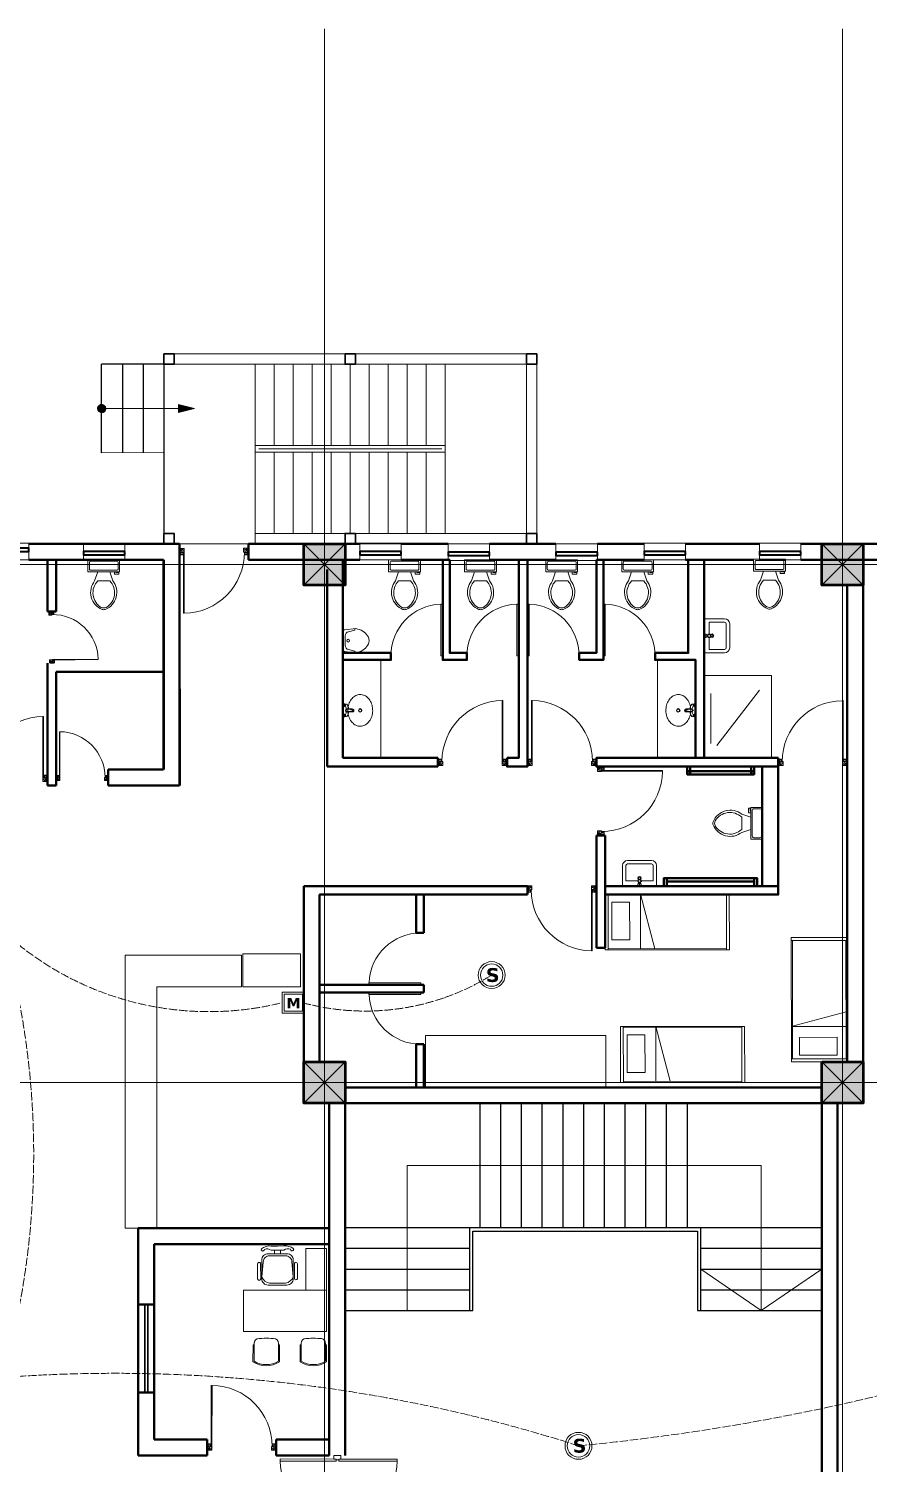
# Model space of a CAD drawing. Header units: millimetres. Extents: x 2402294 to 3337895, y 3394997 to 3969149.
# Drawn here: x 2574388 to 2586544, y 3595688 to 3616459 of the extents above; entities that cross this region are included whole.
import ezdxf

# ---------------------------------------------------------------- set-up
doc = ezdxf.new("R2010")
doc.units = ezdxf.units.MM
doc.header["$MEASUREMENT"] = 0
for name, pattern in [('ACAD_ISO04W100', [30, 24, -3, 0, -3]), ('CENTER', [2, 1.25, -0.25, 0.25, -0.25]), ('DASHED', [0.75, 0.5, -0.25])]:
    doc.linetypes.add(name, pattern=pattern)
for name, color, linetype, lineweight in [('0newfurnture', 30, 'Continuous', 15), ('centreline', 52, 'CENTER', 5), ('Column-0.5', 14, 'Continuous', 50), ('Detector Detector Conduit', 6, 'ACAD_ISO04W100', 13), ('Dimension- 0.15', 114, 'Continuous', 15), ('Dimension-137.5', 86, 'Continuous', 13), ('door', 41, 'Continuous', 5), ('Door Opening-0.09', 253, 'Continuous', 9), ('Frame-0.3', 24, 'Continuous', 30), ('furniture', 34, 'Continuous', 15), ('Furniture Hospital-0.09', 44, 'Continuous', 9), ('Hatch', 9, 'Continuous', 9), ('hidden lines', 205, 'DASHED', 5), ('Manual Call Point', 240, 'CENTER', 30), ('Metal  workt-0.2', 13, 'Continuous', 20), ('Sill Level', 140, 'Continuous', 20), ('Smoke Detector', 220, 'Continuous', 20), ('stairs', 6, 'Continuous', 25), ('WALL 0.2', 7, 'Continuous', 20), ('wall 0.4', 7, 'Continuous', 40), ('Wall-0.5', 7, 'Continuous', 50), ('WINDOW', 152, 'Continuous', 30), ('Windows Plan', 152, 'Continuous', 35)]:
    doc.layers.add(name, color=color, linetype=linetype, lineweight=lineweight)
doc.layers.add('CCTV conduit wire', color=1, linetype='CENTER')
doc.styles.add('5P2', font='verdana.ttf', dxfattribs={"height": 500})

# ---------------------------------------------------------------- blocks, each defined once
blk = doc.blocks.new('2ft column')
at = {"layer": 'Hatch', "ltscale": 5}
h = blk.add_hatch(color=256, dxfattribs=at)
h.dxf.hatch_style = 1
h.paths.add_polyline_path([(2207385, 4176559), (2207985, 4176559), (2207985, 4175959), (2207385, 4175959)])
at = {"layer": 'Column-0.5', "ltscale": 5}
blk.add_lwpolyline([(2207385, 4176559), (2207985, 4176559), (2207985, 4175959), (2207385, 4175959)], close=True, dxfattribs=at)
at = {"layer": 'Defpoints', "ltscale": 5}
for points in [[(2207985, 4176559), (2207385, 4175959)], [(2207985, 4175959), (2207385, 4176559)]]:
    blk.add_lwpolyline(points, dxfattribs=at)
blk = doc.blocks.new('sems')
at = {"layer": 'Dimension- 0.15', "ltscale": 5}
h = blk.add_hatch(dxfattribs=at)
h.set_pattern_fill('ANSI31', color=256, scale=25.555556)
h.set_pattern_definition([(45, (55035.0093, 4945698.8337), (-2.258813329, 2.258813329), [])])
h.paths.add_polyline_path([(2173550, 4150430), (2173550, 4150489), (2173491, 4150489, 0.414214)])
h.paths.add_polyline_path([(2173550, 4150430, 0.414214), (2173609, 4150489), (2173550, 4150489)])
h.paths.add_polyline_path([(2173550, 4150489), (2173609, 4150489, 0.414214), (2173550, 4150548)])
h.paths.add_polyline_path([(2173491, 4150489), (2173550, 4150489), (2173550, 4150548, 0.414214)])
for p, q in [((2174664, 4150546), (2174664, 4150431)), ((2174894, 4150489), (2174664, 4150546)), ((2174664, 4150431), (2174894, 4150489))]:
    blk.add_line(p, q, dxfattribs=at)
blk.add_lwpolyline([(2174664, 4150489), (2173550, 4150489)], dxfattribs=at)
blk.add_circle((2173550, 4150489), 59.1, dxfattribs=at)
blk.add_solid([(2174664, 4150546), (2174894, 4150489), (2174664, 4150431)], dxfattribs=at)
at = {"layer": 'Dimension-137.5', "ltscale": 5}
blk.add_line((2174664, 4150489), (2174894, 4150489), dxfattribs=at)
at = {"layer": 'Frame-0.3'}
for points in [[(2174450, 4151281), (2174450, 4151131), (2174600, 4151131), (2174600, 4151281)], [(2177075, 4151281), (2177075, 4151131), (2177225, 4151131), (2177225, 4151281)], [(2179700, 4151281), (2179700, 4151131), (2179850, 4151131), (2179850, 4151281)], [(2174450, 4148681), (2174450, 4148531), (2174600, 4148531), (2174600, 4148681)], [(2177075, 4148531), (2177075, 4148681), (2177225, 4148681), (2177225, 4148531)], [(2179700, 4148531), (2179700, 4148681), (2179850, 4148681), (2179850, 4148531)]]:
    blk.add_lwpolyline(points, close=True, dxfattribs=at)
at = {"layer": 'Metal  workt-0.2', "ltscale": 5}
for p, q in [((2174600, 4151281), (2179700, 4151281)), ((2175775, 4151131), (2175775, 4149956)), ((2176050, 4151131), (2176050, 4149956)), ((2176325, 4151131), (2176325, 4149956)), ((2176600, 4151131), (2176600, 4149956)), ((2176875, 4151131), (2176875, 4149956)), ((2177150, 4151131), (2177150, 4149956)), ((2177425, 4151131), (2177425, 4149956)), ((2177700, 4151131), (2177700, 4149956)), ((2177975, 4151131), (2177975, 4149956)), ((2178250, 4151131), (2178250, 4149956)), ((2178525, 4151131), (2178525, 4149956)), ((2179700, 4148681), (2179700, 4151131)), ((2175775, 4149856), (2175775, 4148681)), ((2176050, 4149856), (2176050, 4148681)), ((2176325, 4149856), (2176325, 4148681)), ((2176600, 4149856), (2176600, 4148681)), ((2176875, 4149856), (2176875, 4148681)), ((2177150, 4149856), (2177150, 4148681)), ((2177425, 4149856), (2177425, 4148681)), ((2177700, 4149856), (2177700, 4148681)), ((2177975, 4149856), (2177975, 4148681)), ((2178250, 4149856), (2178250, 4148681)), ((2178525, 4149856), (2178525, 4148681)), ((2175775, 4148531), (2174600, 4148531))]:
    blk.add_line(p, q, dxfattribs=at)
at = {"layer": 'Metal  workt-0.2'}
for points in [[(2177075, 4148531), (2179850, 4148531), (2179850, 4151131), (2174450, 4151131), (2174450, 4148531), (2174600, 4148531)], [(2179700, 4151131), (2174600, 4151131)], [(2174450, 4149851), (2173550, 4149847)], [(2179700, 4148681), (2175775, 4148681), (2175775, 4148531), (2176745, 4148531)]]:
    blk.add_lwpolyline(points, dxfattribs=at)
for points in [[(2175775, 4149956), (2175775, 4149856), (2178525, 4149856), (2178525, 4149956)], [(2175825, 4149906), (2175825, 4149906), (2178475, 4149906), (2178475, 4149906)]]:
    blk.add_lwpolyline(points, close=True, dxfattribs=at)
at = {"layer": 'stairs', "ltscale": 5}
for p, q in [((2174450, 4151281), (2174450, 4148531)), ((2173850, 4151131), (2173850, 4149848)), ((2174150, 4151131), (2174150, 4149849))]:
    blk.add_line(p, q, dxfattribs=at)
for points in [[(2173550, 4149847), (2173550, 4151131)], [(2174450, 4151131), (2173550, 4151131)]]:
    blk.add_lwpolyline(points, dxfattribs=at)
blk = doc.blocks.new('MAIN DOOR')
at = {"layer": 'door', "ltscale": 1000}
for points in [[(2313.47, 188.53), (2347.4, 188.53), (2347.4, 187.28), (2313.47, 187.28)], [(2381.32, 188.53), (2348.88, 188.53), (2348.88, 187.28), (2381.32, 187.28)]]:
    blk.add_lwpolyline(points, close=True, dxfattribs=at)
for points in [[(2346.08, 190.6), (2346.08, 188.53)], [(2348.88, 188.12), (2347.4, 188.12), (2347.4, 188.53), (2346.08, 188.53), (2346.08, 190.6), (2350.2, 190.6)], [(2347.4, 188.12), (2348.88, 188.12), (2348.88, 188.53), (2350.2, 188.53), (2350.2, 190.6), (2346.08, 190.6)], [(2350.2, 190.6), (2350.2, 188.53)], [(2313.41, 120.66), (2347.33, 120.66), (2347.33, 121.91), (2313.41, 121.91), (2313.41, 120.66)], [(2348.82, 121.07), (2347.33, 121.07), (2347.33, 120.66), (2346.01, 120.66), (2346.01, 118.6), (2350.14, 118.6)], [(2347.33, 121.07), (2348.82, 121.07), (2348.82, 120.66), (2350.14, 120.66), (2350.14, 118.6), (2346.01, 118.6)], [(2346.01, 118.6), (2346.01, 120.66)], [(2381.26, 120.66), (2348.82, 120.66), (2348.82, 121.91), (2381.26, 121.91), (2381.26, 120.66)], [(2350.14, 118.6), (2350.14, 120.66)]]:
    blk.add_lwpolyline(points, dxfattribs=at)
at = {"layer": 'Door Opening-0.09', "ltscale": 1000}
for centre, radius, start, end in [((2347.4, 188.53), 33.94, 182.11678, 357.88255), ((2347.33, 120.66), 33.95, 2.11669, 177.88264)]:
    blk.add_arc(centre, radius, start, end, dxfattribs=at)
at = {"layer": 'WINDOW', "ltscale": 5}
blk.add_line((2350.14, 190.6), (2350.14, 190.6), dxfattribs=at)
blk = doc.blocks.new('Toilet - top')
at = {"layer": 'Furniture Hospital-0.09'}
for p, q in [((-10, -8.5), (-8, -8.5)), ((-10, -9.5), (-10, -8.5)), ((-8, -8.5), (-8, -8)), ((-7, -8), (-7, -9.5)), ((-4, -8), (-6, -14)), ((4, -8), (6, -14)), ((9.5, -6), (9.5, -2)), ((-7, -9.5), (-10, -9.5)), ((4, -14), (-4, -14))]:
    blk.add_line(p, q, dxfattribs=at)
blk.add_lwpolyline([(10.5, -8), (10.5, 0), (-10.5, 0), (-10.5, -8)], close=True, dxfattribs=at)
for points in [[(-9.5, -2), (-9.5, -6)], [(8.5, -1), (-8.5, -1)], [(-8.5, -7), (8.5, -7)]]:
    blk.add_lwpolyline(points, dxfattribs=at)
for centre, radius, start, end in [((-8.62, -1.88), 0.884, 81.8699, 188.1301), ((-8.62, -6.12), 0.884, 171.8699, 278.1301), ((8.62, -1.88), 0.884, 351.8699, 98.1301), ((8.62, -6.12), 0.884, 261.8699, 8.1301), ((3.52, -21.58), 12.17, 141.46911, 247.97143), ((4.2, -21.82), 11.33, 136.36773, 238.94682), ((-3.52, -21.58), 12.17, 292.02843, 38.53071), ((-4.2, -21.82), 11.33, 301.05301, 43.63209), ((0, -27.88), 4, 245.73182, 294.26817), ((0, -29), 4, 254.86053, 285.13947)]:
    blk.add_arc(centre, radius, start, end, dxfattribs=at)
blk = doc.blocks.new('26 door')
at = {"layer": 'door'}
blk.add_line((42654.7, -717.83), (42654.7, -716.68), dxfattribs=at)
at = {"layer": 'door', "ltscale": 5}
blk.add_lwpolyline([(42654.7, -716.68), (42684.73, -716.68), (42684.73, -717.83), (42654.7, -717.83)], dxfattribs=at)
at = {"layer": 'Door Opening-0.09'}
blk.add_arc((42654.79, -717.79), 29.96, 2.13581, 90.17937, dxfattribs=at)
blk = doc.blocks.new('TIA UR Plan-flat-1')
at = {"layer": 'Furniture Hospital-0.09'}
for points in [[(-186, 175), (-265, 150, 0.270578), (-380, 0, 0.556713)], [(-186, -175), (-265, -150, -0.270578), (-380, 0, -0.556713)], [(0, 0), (0, 132, 0.414214), (-25, 157), (-186, 175)], [(0, 0), (0, -132, -0.414214), (-25, -157), (-186, -175)], [(-174, 175), (-174, 154), (-81, 130, -0.321575), (-32, 71), (-32, 0)], [(-174, -175), (-174, -154), (-81, -130, 0.321575), (-32, -71), (-32, 0)]]:
    blk.add_lwpolyline(points, format="xyb", dxfattribs=at)
blk.add_circle((-75, 0), 20, dxfattribs=at)
blk = doc.blocks.new('SHOWERPLAN')
for p, q in [((20, 60), (25, 60)), ((30, 83), (35, 83)), ((30, 67), (35, 67)), ((35, 90), (53, 90)), ((80, 22), (135, 22)), ((20, -60), (25, -60)), ((30, -67), (35, -67)), ((30, -83), (35, -83)), ((35, -90), (53, -90)), ((80, -22), (135, -22))]:
    blk.add_line(p, q)
for points in [[(0, 105, -0.222859), (20, 90), (20, 60, -0.222859), (0, 45)], [(139, -4), (139, 3, 0.373826), (136, 7), (73, 15, 1.867218), (73, -16), (136, -7, 0.373826)], [(0, -105, 0.222859), (20, -90), (20, -60, 0.222859), (0, -45)]]:
    blk.add_lwpolyline(points, format="xyb", close=True)
for points in [[(20, 90), (25, 90), (25, 60), (20, 60)], [(25, 85), (30, 85), (30, 65), (25, 65)], [(30, 90), (35, 90), (35, 60), (30, 60)], [(20, -90), (25, -90), (25, -60), (20, -60)], [(25, -85), (30, -85), (30, -65), (25, -65)], [(30, -90), (35, -90), (35, -60), (30, -60)]]:
    blk.add_lwpolyline(points, close=True)
blk.add_lwpolyline([(51, 18, 0.461601), (47, -15)], format="xyb")
for centre, radius, start, end in [((-15, 21), 63.3, 355.2879, 37.6983), ((45, 0), 10.4, 100.0344, 259.4939), ((60, 2), 18.8, 46.4506, 153.7796), ((-43, 13), 124, 4.2141, 38.3676), ((136, 0), 22.4, 265.9494, 94.0506), ((133, 0), 22.5, 0.4708, 87.1339), ((133, 0), 22.5, 272.8655, 359.6459), ((-15, -21), 63.3, 322.3017, 4.7121), ((60, -2), 18.8, 206.2204, 313.5494), ((-43, -13), 124, 321.6324, 355.7859)]:
    blk.add_arc(centre, radius, start, end)
blk = doc.blocks.new('basi')
at = {"layer": 'Furniture Hospital-0.09'}
for radius in [25, 20]:
    blk.add_circle((0, 0), radius, dxfattribs=at)
blk.add_open_spline([(0, 230), (7, 230), (13, 230), (30, 227), (41, 224), (61, 217), (71, 212), (90, 200), (99, 192), (116, 176), (124, 167), (139, 146), (146, 136), (157, 112), (162, 100), (171, 74), (174, 61), (178, 34), (180, 20), (180, -7), (180, -21), (176, -49), (174, -62), (167, -88), (162, -101), (151, -125), (145, -136), (131, -158), (124, -167), (107, -185), (99, -193), (80, -206), (70, -212), (50, -221), (40, -225), (19, -229), (8, -230), (-13, -230), (-23, -228), (-44, -223), (-54, -220), (-74, -210), (-84, -204), (-102, -190), (-111, -182), (-127, -163), (-134, -153), (-148, -132), (-154, -120), (-164, -96), (-168, -83), (-175, -57), (-177, -43), (-180, -16), (-180, -2), (-179, 26), (-178, 40), (-173, 67), (-169, 80), (-160, 105), (-155, 117), (-143, 140), (-136, 151), (-121, 171), (-113, 179), (-96, 195), (-86, 202), (-67, 214), (-57, 219), (-36, 226), (-26, 228), (-10, 230), (-5, 230), (0, 230)], degree=3, knots=[0, 0, 0, 0, 0.111441, 0.111441, 0.290409, 0.290409, 0.469378, 0.469378, 0.648346, 0.648346, 0.827315, 0.827315, 1.006283, 1.006283, 1.185252, 1.185252, 1.36422, 1.36422, 1.543189, 1.543189, 1.722157, 1.722157, 1.901126, 1.901126, 2.080094, 2.080094, 2.259063, 2.259063, 2.438031, 2.438031, 2.617, 2.617, 2.795968, 2.795968, 2.974937, 2.974937, 3.153905, 3.153905, 3.332874, 3.332874, 3.511842, 3.511842, 3.690811, 3.690811, 3.869779, 3.869779, 4.048748, 4.048748, 4.227716, 4.227716, 4.406684, 4.406684, 4.585653, 4.585653, 4.764621, 4.764621, 4.94359, 4.94359, 5.122558, 5.122558, 5.301527, 5.301527, 5.480495, 5.480495, 5.659464, 5.659464, 5.838432, 5.838432, 6.017401, 6.017401, 6.196369, 6.196369, 6.283185, 6.283185, 6.283185, 6.283185], dxfattribs=at)
at = {"layer": 'Furniture Hospital-0.09', "xscale": 0.9999980001467896, "yscale": 0.9999980001467896, "zscale": 25.4, "rotation": 0.008803277706400013}
blk.add_blockref('SHOWERPLAN', (-250, 0), dxfattribs=at)
blk = doc.blocks.new('d1')
at = {"layer": 'door'}
for p, q in [((2442.75, 10745.72), (2408.32, 10745.72)), ((2442.75, 10746.15), (2408.33, 10746.15)), ((2408.33, 10746.15), (2408.33, 10745.72))]:
    blk.add_line(p, q, dxfattribs=at)
at = {"layer": 'door', "ltscale": 80}
for points in [[(2445, 10779.7), (2445, 10781.99), (2444.56, 10781.99), (2444.56, 10782.43), (2441.8, 10782.43), (2441.8, 10781.99), (2441.36, 10781.99), (2441.36, 10780.14), (2442.75, 10780.14), (2442.75, 10779.7)], [(2445, 10746.15), (2445, 10743.87), (2444.56, 10743.87), (2444.56, 10743.43), (2441.8, 10743.43), (2441.8, 10743.87), (2441.36, 10743.87), (2441.36, 10745.72), (2442.75, 10745.72), (2442.75, 10746.15)]]:
    blk.add_lwpolyline(points, close=True, dxfattribs=at)
at = {"layer": 'Door Opening-0.09', "ltscale": 80}
blk.add_arc((2442.75, 10745.72), 34.42, 90, 179.27403, dxfattribs=at)
at = {"layer": 'hidden lines'}
for centre, radius, start, end in [((2445.01, 10781.68), 2.48, 162.46714, 233.24176), ((2445.46, 10782.07), 1.81, 168.64751, 255.23191), ((2441.64, 10791.37), 9.82, 268.39858, 287.31577), ((2441.38, 10784.76), 4.22, 269.78991, 318.96751), ((2444.33, 10781.34), 2.81, 166.46517, 205.18019), ((2441.57, 10782.05), 3, 308.46813, 358.9527), ((2441.64, 10734.49), 9.82, 72.68423, 91.60142), ((2441.38, 10741.1), 4.22, 41.03249, 90.21009), ((2444.33, 10744.52), 2.81, 154.81981, 193.53483), ((2445.01, 10744.18), 2.48, 126.75824, 197.53286), ((2441.57, 10743.81), 3, 1.0473, 51.53187), ((2445.46, 10743.79), 1.81, 104.76809, 191.35249)]:
    blk.add_arc(centre, radius, start, end, dxfattribs=at)
blk = doc.blocks.new('IP1')
at = {"layer": 'WALL 0.2', "ltscale": 5}
for points in [[(2535111, 3946693), (2535111, 3948793), (2539161, 3948793)], [(2539161, 3948793), (2540236, 3948793), (2540236, 3946693)], [(2539361, 3947293), (2540236, 3946693), (2541111, 3947293)]]:
    blk.add_lwpolyline(points, dxfattribs=at)
blk = doc.blocks.new('BED')
at = {"layer": 'Furniture Hospital-0.09'}
for p, q in [((-2.12, 0.475), (-2.12, -0.475)), ((-2.12, -0.475), (-2.12, 0.475)), ((-0.008, 0.475), (-2.12, 0.475)), ((-2.07, 0.475), (-2.07, -0.475)), ((-0.058, 0.455), (-2.07, 0.455)), ((-0.855, -0.455), (-0.61, 0.475)), ((-0.61, 0.475), (-0.61, -0.455)), ((-0.425, 0.336), (-0.426, -0.303)), ((-0.425, 0.336), (-0.121, 0.336)), ((-0.121, -0.303), (-0.121, 0.336)), ((-0.058, -0.475), (-0.058, 0.475)), ((-0.008, -0.475), (-0.008, 0.475)), ((-2.12, -0.475), (-0.008, -0.475)), ((-2.07, -0.455), (-0.058, -0.455)), ((-0.426, -0.303), (-0.121, -0.303))]:
    blk.add_line(p, q, dxfattribs=at)
blk = doc.blocks.new('TAP')
at = {"layer": 'Furniture Hospital-0.09', "linetype": 'Continuous'}
for p, q in [((0, 38), (0, -38)), ((5, 38), (0, 38)), ((5, 38), (5, -38)), ((30, 25), (5, 25)), ((30, 0), (5, 0)), ((30, 25), (30, -25)), ((56, 16), (30, 16)), ((51, 7), (48, 8)), ((59, 19), (57, 22)), ((73, 24), (73, 27)), ((88, 20), (89, 22)), ((97, 15), (125, 12)), ((97, 8), (100, 9)), ((5, -38), (0, -38)), ((30, -25), (5, -25)), ((56, -16), (30, -16)), ((51, -8), (48, -9)), ((60, -20), (58, -22)), ((74, -24), (74, -27)), ((88, -19), (90, -22)), ((97, -7), (100, -8)), ((97, -15), (125, -12))]:
    blk.add_line(p, q, dxfattribs=at)
for radius in [21.2, 19.7]:
    blk.add_circle((74, 0), radius, dxfattribs=at)
for centre, radius, start, end in [((74, 0), 27.2, 163.0512, 199.0512), ((74, 0), 24.2, 127.0512, 163.0512), ((74, 0), 27.2, 91.0512, 127.0512), ((74, 0), 24.2, 55.0512, 91.0512), ((74, 0), 27.2, 19.0512, 55.0512), ((74, 0), 24.2, 343.0512, 19.0512), ((95, 0), 32.6, 337.45, 22.55), ((74, 0), 24.2, 199.0512, 235.0512), ((74, 0), 27.2, 235.0512, 271.0512), ((74, 0), 24.2, 271.0512, 307.0512), ((74, 0), 27.2, 307.0512, 343.0512)]:
    blk.add_arc(centre, radius, start, end, dxfattribs=at)
blk = doc.blocks.new('bazin')
at = {"layer": '0newfurnture', "ltscale": 5}
for p, q in [((2434577, 4011590), (2435069, 4011590)), ((2434577, 4011295), (2434577, 4011590)), ((2434626, 4011295), (2434626, 4011516)), ((2434626, 4011516), (2434799, 4011516)), ((2434847, 4011516), (2435020, 4011516)), ((2435020, 4011516), (2435020, 4011295)), ((2435069, 4011590), (2435069, 4011295)), ((2434996, 4011270), (2434651, 4011270)), ((2434996, 4011221), (2434651, 4011221))]:
    blk.add_line(p, q, dxfattribs=at)
blk.add_circle((2434823, 4011477), 25.6, dxfattribs=at)
for centre, radius, start, end in [((2434651, 4011295), 73.8, 180, 270), ((2434651, 4011295), 24.6, 180, 270), ((2434996, 4011295), 73.8, 270, 0), ((2434996, 4011295), 24.6, 270, 0)]:
    blk.add_arc(centre, radius, start, end, dxfattribs=at)
at = {"layer": '0newfurnture', "ltscale": 5, "xscale": 0.9842520018725999, "yscale": 0.9842520018725999, "zscale": 0.9842520018725999, "rotation": 270}
blk.add_blockref('TAP', (2434823, 4011590), dxfattribs=at)
blk = doc.blocks.new('ADHIKRIT')
at = {"layer": 'furniture'}
for p, q in [((900, 1351), (0, 1351)), ((0, 1351), (0, -450)), ((0, 741), (0, 1351)), ((900, -450), (900, 1351)), ((-245, 1046), (-569, 1047)), ((-245, 980), (-569, 981)), ((1048, 956), (1048, 1014)), ((1187, 1121), (1153, 1121)), ((1187, 1145), (1558, 1147)), ((1187, 1145), (1187, 1121)), ((1187, 1121), (1545, 1123)), ((-789, 683), (-869, 683)), ((1050, 758), (1050, 711)), ((1050, 700), (1050, 711)), ((-789, 547), (-869, 547)), ((1189, 595), (1157, 595)), ((1187, 595), (1187, 571)), ((1187, 571), (1558, 573)), ((1189, 595), (1286, 595)), ((1287, 595), (1545, 597)), ((-900, 0), (0, 0)), ((-900, -450), (-900, 0)), ((-247, 247), (-571, 248)), ((-247, 182), (-571, 182)), ((1189, 102), (1157, 102)), ((1187, 126), (1558, 124)), ((1187, 102), (1187, 126)), ((1189, 102), (1286, 101)), ((1287, 101), (1545, 100)), ((1048, -260), (1048, -318)), ((1050, -4), (1050, -14)), ((1050, -61), (1050, -14)), ((0, -450), (-900, -450)), ((0, -450), (900, -450)), ((1187, -425), (1153, -425)), ((1187, -425), (1545, -426)), ((1187, -449), (1187, -425)), ((1187, -449), (1558, -450))]:
    blk.add_line(p, q, dxfattribs=at)
for points in [[(-897, 962, 0.207066), (-957, 755), (-957, 615)], [(-110, 614), (-109, 818, 0.414214), (-246, 955), (-655, 956, 0.418376), (-789, 820), (-789, 615)], [(-153, 614), (-152, 788, 0.28028), (-288, 955), (-610, 925, 0.418376), (-744, 789), (-745, 615)], [(-885, 900, 0.214578), (-869, 755), (-869, 615)], [(-899, 268, -0.207066), (-958, 476), (-957, 615)], [(-886, 330, -0.214578), (-870, 475), (-869, 615)], [(-110, 614), (-110, 409, -0.414214), (-247, 273), (-656, 274, -0.418376), (-790, 410), (-789, 615)], [(-153, 614), (-153, 440, -0.28028), (-290, 273), (-612, 304, -0.418376), (-745, 441), (-745, 615)]]:
    blk.add_lwpolyline(points, format="xyb", dxfattribs=at)
for centre, radius, start, end in [((-881, 933), 33.3, 262.3354, 120.0474), ((-569, 1014), 32.9, 89.8702, 269.8702), ((-245, 1013), 32.9, 269.8702, 89.8702), ((1753, 864), 711, 172.5908, 188.6233), ((1154, 1015), 106, 90.3083, 180.3083), ((1203, 1157), 39.5, 294.3355, 296.5711), ((1099, 860), 518, 329.4756, 30.5244), ((1099, 860), 542, 328.0257, 31.9845), ((1157, 701), 106, 180.3083, 270.3083), ((-882, 297), 33.3, 239.693, 97.4051), ((-571, 215), 32.9, 89.8702, 269.8702), ((-253, 214), 33.4, 280.4483, 79.5122), ((1157, -4), 106, 89.6917, 179.6917), ((1099, -163), 518, 329.4756, 30.5244), ((1099, -163), 542, 328.0155, 31.9743), ((1753, -168), 711, 171.3767, 187.4092), ((1154, -319), 106, 179.6917, 269.6917), ((1203, -461), 39.5, 63.4289, 65.6645)]:
    blk.add_arc(centre, radius, start, end, dxfattribs=at)
blk = doc.blocks.new('v2')
at = {"layer": 'Sill Level'}
blk.add_lwpolyline([(2448277, 3818910), (2448877, 3818910), (2448877, 3818670), (2448277, 3818670)], close=True, dxfattribs=at)
at = {"layer": 'Windows Plan'}
blk.add_lwpolyline([(2448877, 3818790), (2448277, 3818790), (2448277, 3818743), (2448877, 3818743)], close=True, dxfattribs=at)
blk = doc.blocks.new('w1')
at = {"layer": 'Sill Level'}
blk.add_lwpolyline([(2460641, 3827503), (2460641, 3825103), (2460401, 3825103), (2460401, 3827503)], close=True, dxfattribs=at)
at = {"layer": 'Windows Plan'}
blk.add_lwpolyline([(2460521, 3825103), (2460521, 3827503), (2460473, 3827503), (2460473, 3825103)], close=True, dxfattribs=at)
blk = doc.blocks.new('smoke')
at = {"layer": 'Smoke Detector', "lineweight": 5}
for radius in [97.5, 81.1]:
    blk.add_circle((-251457, 4034457), radius, dxfattribs=at)
at = {"layer": 'Smoke Detector', "lineweight": 5, "insert": (-251499, 4034508), "char_height": 100.35, "width": 120.42, "attachment_point": 1, "style": '5P2'}
blk.add_mtext('{\\fVerdana|b1|i0|c0|p34;S}', dxfattribs=at)
blk = doc.blocks.new('smoke1')
at = {"layer": 'CCTV conduit wire'}
blk.add_blockref('smoke', (0, 0), dxfattribs=at)
blk = doc.blocks.new('mcp')
at = {"layer": 'Manual Call Point', "lineweight": 5}
for points in [[(1356996, -1508126), (1357203, -1508126), (1357203, -1508327), (1356996, -1508327)], [(1357013, -1508143), (1357191, -1508143), (1357191, -1508310), (1357013, -1508310)]]:
    blk.add_lwpolyline(points, close=True, dxfattribs=at)
at = {"layer": 'Manual Call Point', "lineweight": 5, "insert": (1357036, -1508180), "char_height": 100.35, "width": 120.42, "attachment_point": 1, "style": '5P2'}
blk.add_mtext('{\\fVerdana|b1|i0|c0|p34;M}', dxfattribs=at)

msp = doc.modelspace()

# ---------------------------------------------------------------- linework, layer by layer
at = {"layer": 'centreline', "ltscale": 5}
for p, q in [((2578668.8, 3616459.5), (2578668.8, 3588828.7)), ((2578668.8, 3616459.5), (2578668.8, 3588828.7)), ((2586168.8, 3616459.5), (2586168.8, 3574153)), ((2586168.8, 3616459.5), (2586168.8, 3574153)), ((2604746, 3608701.3), (2560402.6, 3608701.3)), ((2604746, 3608701.3), (2560402.6, 3608701.3)), ((2604746, 3601201.3), (2560402.6, 3601201.3)), ((2604746, 3601201.3), (2560402.6, 3601201.3))]:
    msp.add_line(p, q, dxfattribs=at)
at = {"layer": 'Detector Detector Conduit', "ltscale": 5}
for centre, radius, start, end in [((2562636.1, 3600163.8), 11823.8, 344.1299, 15.8701), ((2576997.3, 3606628.5), 4401.2, 227.24023, 283.96164), ((2579261.9, 3605706.1), 3470.4, 254.79343, 301.79403), ((2579380.8, 3627105), 31304.4, 275.43745, 298.71024), ((2575639.5, 3575032.1), 21959, 72.21398, 94.25779)]:
    msp.add_arc(centre, radius, start, end, dxfattribs=at)
at = {"layer": 'Furniture Hospital-0.09'}
for p, q in [((2584266.1, 3606834.2), (2584266.1, 3606110)), ((2584350, 3606083.3), (2584968, 3606883.8)), ((2577468.8, 3603046.3), (2575782.6, 3603046.3)), ((2575782.6, 3603046.3), (2575782.6, 3599090.9)), ((2577468.8, 3602586.3), (2577468.8, 3603046.3)), ((2577468.8, 3602586.3), (2576242.6, 3602586.3)), ((2576242.6, 3602586.3), (2576242.6, 3599090.9)), ((2575782.6, 3599090.9), (2578368.8, 3599090.9))]:
    msp.add_line(p, q, dxfattribs=at)
for points in [[(2578937.8, 3605901.3), (2578937.8, 3607321.3), (2579487.8, 3607321.3), (2579487.8, 3605901.3), (2578937.8, 3605901.3)], [(2584042.9, 3605901.3), (2584042.8, 3607321.3), (2583492.8, 3607321.3), (2583492.8, 3605901.3), (2584042.9, 3605901.3)]]:
    msp.add_lwpolyline(points, dxfattribs=at)
for points in [[(2584167.8, 3605901.3), (2585141, 3605901.3), (2585141, 3607094.4), (2584167.8, 3607094.4)], [(2577488.2, 3602586.3), (2578321.9, 3602586.3), (2578321.9, 3603066.9), (2577488.2, 3603066.9)], [(2580134.6, 3601131.3), (2582743.6, 3601131.3), (2582743.6, 3601880.5), (2580134.6, 3601880.5)]]:
    msp.add_lwpolyline(points, close=True, dxfattribs=at)
at = {"layer": 'stairs', "ltscale": 5}
for points in [[(2580918.8, 3600901.3), (2580918.8, 3599101.3)], [(2581218.8, 3600901.3), (2581218.8, 3599101.3)], [(2581518.8, 3600901.3), (2581518.8, 3599101.3)], [(2581818.8, 3600901.3), (2581818.8, 3599101.3)], [(2582118.8, 3600901.3), (2582118.8, 3599101.3)], [(2582418.8, 3600901.3), (2582418.8, 3599101.3)], [(2582718.8, 3600901.3), (2582718.8, 3599101.3)], [(2583018.8, 3600901.3), (2583018.8, 3599101.3)], [(2583318.8, 3600901.3), (2583318.8, 3599101.3)], [(2583618.8, 3600901.3), (2583618.8, 3599101.3)], [(2583918.8, 3600901.3), (2583918.8, 3599101.3)], [(2578968.8, 3599101.3), (2585868.8, 3599101.3)], [(2580768.8, 3599101.3), (2580768.8, 3597901.3), (2580818.8, 3597901.3), (2580818.8, 3599051.3), (2584068.8, 3599051.3), (2584068.8, 3597901.3), (2584118.8, 3597901.3), (2584118.8, 3599101.3)], [(2578968.8, 3598801.3), (2580768.8, 3598801.3)], [(2584118.8, 3598801.3), (2585868.8, 3598801.3)], [(2578968.8, 3598501.3), (2580768.8, 3598501.3)], [(2584118.8, 3598501.3), (2585868.8, 3598501.3)], [(2578968.8, 3598201.3), (2580768.8, 3598201.3)], [(2584118.8, 3598201.3), (2585868.8, 3598201.3)], [(2578968.8, 3597901.3), (2580768.8, 3597901.3)], [(2584118.8, 3597901.3), (2585868.8, 3597901.3)]]:
    msp.add_lwpolyline(points, dxfattribs=at)
at = {"layer": 'WALL 0.2', "ltscale": 5}
for points in [[(2575974.2, 3597985.4), (2575974.2, 3596713.1)], [(2576204.2, 3596713.1), (2576204.2, 3597985.4)]]:
    msp.add_lwpolyline(points, dxfattribs=at)
at = {"layer": 'wall 0.4', "ltscale": 5}
for p, q in [((2574387.6, 3609001.3), (2576568.8, 3609001.3)), ((2576568.8, 3606181.3), (2576568.8, 3609001.3)), ((2577568.8, 3609001.3), (2579180.5, 3609001.3)), ((2577568.8, 3608771.3), (2577568.8, 3609001.3)), ((2579780.5, 3609001.3), (2580458.9, 3609001.3)), ((2580583.6, 3609001.3), (2580583.6, 3609001.3)), ((2581058.9, 3609001.3), (2582020.6, 3609001.3)), ((2582620.6, 3609001.3), (2583299.1, 3609001.3)), ((2583899.1, 3609001.3), (2584968.6, 3609001.3)), ((2585568.6, 3609001.3), (2587218.8, 3609001.3)), ((2574387.6, 3608771.3), (2576338.8, 3608771.3)), ((2574662.2, 3608771.3), (2574662.2, 3608021.3)), ((2574787.2, 3608771.3), (2574787.2, 3608021.3)), ((2577568.8, 3608771.3), (2579180.5, 3608771.3)), ((2578937.8, 3608771.3), (2578937.8, 3607146.3)), ((2578937.8, 3605901.3), (2578937.8, 3608771.3)), ((2579780.5, 3608771.3), (2580482.8, 3608771.3)), ((2581058.9, 3608771.3), (2582020.6, 3608771.3)), ((2582607.8, 3608771.3), (2583299.1, 3608771.3)), ((2583899.1, 3608771.3), (2584882.5, 3608771.3)), ((2584167.8, 3606868.3), (2584167.8, 3608771.3)), ((2584968.6, 3608771.3), (2585343.2, 3608771.3)), ((2585568.6, 3608771.3), (2587218.8, 3608771.3)), ((2578707.8, 3605776.3), (2578707.8, 3608631.3)), ((2586238.8, 3608401.3), (2586238.8, 3601501.3)), ((2586468.8, 3608401.3), (2586468.8, 3601501.3)), ((2574787.2, 3608021.3), (2574662.2, 3608021.3)), ((2576338.8, 3607146.3), (2574787.2, 3607146.3)), ((2574787.2, 3607146.3), (2574787.2, 3605501.3)), ((2578937.8, 3606916.3), (2578937.8, 3606916.3)), ((2575537.1, 3605731.3), (2576338.8, 3605731.3)), ((2575537.1, 3605731.3), (2575537.1, 3605501.3)), ((2578707.8, 3605776.3), (2580312.8, 3605776.3)), ((2580312.8, 3605901.3), (2578937.8, 3605901.3)), ((2580312.8, 3605776.3), (2580312.8, 3605901.3)), ((2583937.8, 3605901.3), (2584167.8, 3605901.3)), ((2583937.8, 3605901.3), (2583937.8, 3605901.3)), ((2583937.8, 3605776.3), (2584167.8, 3605776.3)), ((2583937.8, 3605776.3), (2584042.8, 3605776.3)), ((2584167.8, 3605901.3), (2585238.8, 3605901.3)), ((2584167.8, 3605776.3), (2585238.8, 3605776.3)), ((2585008.9, 3604046.3), (2585008.8, 3605776.3)), ((2585238.8, 3605901.3), (2585238.8, 3605776.3)), ((2585238.9, 3604046.3), (2585238.8, 3605776.3)), ((2574787.2, 3605501.3), (2574662.2, 3605501.3)), ((2576568.8, 3605501.3), (2575537.1, 3605501.3)), ((2582607.8, 3604776.3), (2582607.8, 3603150.5)), ((2582732.8, 3604776.3), (2582607.8, 3604776.3)), ((2582732.8, 3604776.3), (2582732.8, 3603150.5)), ((2578368.8, 3601501.3), (2578368.8, 3604046.3)), ((2578368.8, 3604046.3), (2581607.8, 3604046.3)), ((2578598.8, 3603921.3), (2578598.8, 3601501.3)), ((2578598.8, 3603921.3), (2581607.8, 3603921.3)), ((2579998.8, 3603921.3), (2579998.8, 3603366.3)), ((2580108.8, 3603921.3), (2580108.8, 3603366.3)), ((2581607.8, 3604046.3), (2581607.8, 3603921.3)), ((2582732.8, 3604054.4), (2582732.8, 3603929.4)), ((2580108.8, 3603366.3), (2579998.8, 3603366.3)), ((2582607.8, 3603150.5), (2582732.8, 3603150.5)), ((2580108.8, 3602616.3), (2578598.8, 3602616.3)), ((2580108.8, 3602616.3), (2580108.8, 3602506.3)), ((2580108.8, 3602506.3), (2578598.8, 3602506.3)), ((2579998.8, 3601759.1), (2579998.8, 3601131.3)), ((2580108.8, 3601756.3), (2579998.8, 3601756.3)), ((2580108.8, 3601756.3), (2580108.8, 3601131.3)), ((2578968.8, 3601131.3), (2585868.8, 3601131.3)), ((2578738.8, 3595801.3), (2578738.8, 3600901.3)), ((2578968.8, 3600901.3), (2578968.8, 3595801.3)), ((2575974.2, 3599090.9), (2578738.8, 3599090.9)), ((2575974.2, 3595801.3), (2575974.2, 3599090.9)), ((2576204.2, 3598860.9), (2578738.8, 3598860.9)), ((2576204.2, 3596031.3), (2576204.2, 3598860.9)), ((2576971.5, 3596031.3), (2576204.2, 3596031.3)), ((2576971.5, 3596031.3), (2576971.5, 3595801.3)), ((2578738.8, 3596031.3), (2577971.5, 3596031.3)), ((2577971.5, 3596031.3), (2577971.5, 3595801.3)), ((2576971.5, 3595801.3), (2575974.2, 3595801.3)), ((2578738.8, 3595801.3), (2577971.5, 3595801.3))]:
    msp.add_line(p, q, dxfattribs=at)
for points in [[(2580482.8, 3608771.3), (2580482.8, 3607421.3), (2580732.8, 3607421.3), (2580732.8, 3607321.3), (2580382.8, 3607321.3), (2580382.8, 3608771.3)], [(2581482.8, 3608771.3), (2581482.8, 3605901.3), (2581312.8, 3605901.3)], [(2581607.8, 3608771.3), (2581607.8, 3605776.3), (2581312.8, 3605776.3), (2581312.8, 3605901.3)], [(2582607.8, 3608771.3), (2582607.8, 3607421.3), (2582357.8, 3607421.3), (2582357.8, 3607321.3), (2582707.8, 3607321.3), (2582707.8, 3608771.3)], [(2584167.8, 3605776.3), (2584167.8, 3605776.3), (2582607.8, 3605776.3), (2582607.8, 3605901.3), (2584042.8, 3605901.3), (2584042.8, 3607321.3), (2583457.8, 3607321.3), (2583457.8, 3607421.3), (2583937.8, 3607421.3), (2583937.8, 3608771.3)], [(2578937.8, 3607421.3), (2579632.8, 3607421.3), (2579632.8, 3607321.3), (2578937.8, 3607321.3)], [(2574662.2, 3605501.3), (2574662.2, 3607271.3)], [(2584167.8, 3606899.3), (2584167.8, 3605901.3)], [(2582732.8, 3603921.3), (2585238.9, 3603921.3), (2585238.9, 3604046.3), (2582732.8, 3604046.3)], [(2578968.8, 3600901.3), (2585868.8, 3600901.3)], [(2585868.8, 3600901.3), (2585868.8, 3594001.3)], [(2585868.8, 3600901.3), (2585868.8, 3594001.3)], [(2586098.8, 3594001.3), (2586098.8, 3600901.3)], [(2586098.8, 3594001.3), (2586098.8, 3600901.3)], [(2576204.2, 3597985.4), (2575974.2, 3597985.4)], [(2576204.2, 3596713.1), (2575974.2, 3596713.1)]]:
    msp.add_lwpolyline(points, dxfattribs=at)
for points in [[(2583965.7, 3605662), (2583921.7, 3605662), (2583921.7, 3605776.3), (2583965.7, 3605776.3)], [(2584846.9, 3605662), (2584891, 3605662), (2584891, 3605776.3), (2584846.9, 3605776.3)], [(2583924.9, 3605711.1), (2584887.8, 3605711.1), (2584887.8, 3605662), (2583924.9, 3605662)], [(2583628.6, 3604160.6), (2583584.6, 3604160.6), (2583584.6, 3604046.3), (2583628.6, 3604046.3)], [(2583628.6, 3604111.5), (2584890.3, 3604111.5), (2584890.3, 3604160.6), (2583628.6, 3604160.6)], [(2584890.3, 3604160.6), (2584934.3, 3604160.6), (2584934.3, 3604046.3), (2584890.3, 3604046.3)]]:
    msp.add_lwpolyline(points, close=True, dxfattribs=at)
at = {"layer": 'Wall-0.5', "ltscale": 5}
for p, q in [((2576338.8, 3608771.3), (2576338.8, 3605731.3)), ((2576568.8, 3606901.3), (2576568.8, 3605501.3))]:
    msp.add_line(p, q, dxfattribs=at)
at = {"layer": 'WINDOW', "ltscale": 5}
for points in [[(2576071.5, 3596713.1), (2576071.5, 3597985.4)], [(2576112.9, 3596713.1), (2576112.9, 3597985.4)]]:
    msp.add_lwpolyline(points, dxfattribs=at)

# ---------------------------------------------------------------- block references
at = {"layer": '0newfurnture', "xscale": -1}
for p, rotation in [((6595758.1, 6042492.8), 90), ((148408.4, 7615636.6), 180)]:
    msp.add_blockref('bazin', p, dxfattribs=dict(at, rotation=rotation))
at = {"layer": 'CCTV conduit wire'}
for name, p, xscale, yscale, zscale in [('smoke1', (3084004.9, -4466157.7), 2, 2, 2), ('mcp', (542565, 5864697.1), 1.5, 1.5, 1.5), ('smoke1', (3085261.8, -4472972.7), 2, 2, 2)]:
    msp.add_blockref(name, p, dxfattribs=dict(at, xscale=xscale, yscale=yscale, zscale=zscale))
at = {"layer": 'door', "yscale": 25, "zscale": 25}
for p, xscale, rotation in [((2562437.1, 2541010.7), 25, 90), ((2563537.1, 2541010.7), 25, 90), ((2599552.3, 2541010.7), -25, 270), ((2600652.3, 2541010.7), -25, 270), ((3646432.9, 3584560.5), 25, 180)]:
    msp.add_blockref('26 door', p, dxfattribs=dict(at, xscale=xscale, rotation=rotation))
at = {"layer": 'door', "xscale": -25, "yscale": 25, "zscale": 25}
msp.add_blockref('26 door', (3646432.9, 3620562.1), dxfattribs=at)
at = {"layer": 'Door Opening-0.09'}
for name, p, xscale, yscale, zscale, rotation in [('d1', (2301132.7, 3546082.8), -25.64102998076803, 25.64102998076803, 25.64102998076803, 270.0333351142592), ('d1', (2624581.5, 3401341.2), -19.2307692307673, 19.23076923076723, 19.23076923076723, 0.7978814814005375), ('d1', (2856821.8, 3668323.6), -25.64102998076803, 25.64102998076803, 25.64102998076803, 89.96666488534903), ('d1', (2306098.9, 3668323.6), 25.64102998076803, 25.64102998076803, 25.64102998076803, 270.0333351146509), ('d1', (2861747.8, 3668321.9), -25.64102998076803, 25.64102998076803, 25.64102998076803, 89.96666488534903), ('d1', (2850171.1, 3668091.6), -25.64102998076803, 25.64102998076803, 25.64102998076803, 89.96666488534903), ('d1', (2368182.8, 3652594.9), 19.23076923076723, 19.23076923076723, 19.23076923076723, 270), ('d1', (2858113.3, 3541517.4), 25.64102998076803, 25.64102998076803, 25.64102998076803, 90.03333511465095), ('d1', (2301535.4, 3658729.1), 25.64102998076803, 25.64102998076803, 25.64102998076803, 269.9666648857408), ('MAIN DOOR', (2637561.8, 3598714.1), 25.0000182071143, 25.0000182071143, 25.0000182071143, 179.9491575826777)]:
    msp.add_blockref(name, p, dxfattribs=dict(at, xscale=xscale, yscale=yscale, zscale=zscale, rotation=rotation))
at = {"layer": 'furniture', "extrusion": (0, 0, -1), "xscale": 0.6669998082076751, "yscale": 0.6669998082076751, "zscale": -0.6669998082076751, "rotation": 270.0000000000001}
msp.add_blockref('ADHIKRIT', (-2578400.2, 3598195.7), dxfattribs=at)
at = {"layer": 'Furniture Hospital-0.09'}
for name, p, xscale, yscale, zscale, rotation in [('Toilet - top', (2575474, 3608771.3), -21.93575057202431, 21.93575057202424, 21.93575057202424, 359.9999975267988), ('Toilet - top', (2585018.1, 3604954.6), 21.93575057202424, 21.93575057202424, 21.93575057202424, 270), ('BED', (2582726.2, 3603524.8), -851.8518518849081, 851.8518518849083, 851.8518518849082, 0.07196910721486205), ('BED', (2585834.2, 3601493.7), -851.8518518849081, 851.8518518849083, 851.8518518849082, 90.07196910721487), ('BED', (2582947.6, 3601605.9), -851.8518518849081, 851.8518518849083, 851.8518518849082, 0.07196910721486205)]:
    msp.add_blockref(name, p, dxfattribs=dict(at, xscale=xscale, yscale=yscale, zscale=zscale, rotation=rotation))
at = {"layer": 'Furniture Hospital-0.09', "xscale": -21.93575057202424, "yscale": 21.93575057202424, "zscale": 21.93575057202424}
for p in [(2579829.7, 3608771.3), (2580929.7, 3608771.3), (2582104.5, 3608771.3), (2583204.5, 3608771.3), (2585112.8, 3608780.4)]:
    msp.add_blockref('Toilet - top', p, dxfattribs=at)
at = {"layer": 'Furniture Hospital-0.09', "rotation": 179.9999993660119}
msp.add_blockref('TIA UR Plan-flat-1', (2578937.8, 3607599.1), dxfattribs=at)
at = {"layer": 'Furniture Hospital-0.09', "extrusion": (-4.91554e-49, 5.67747e-55, -1), "zscale": -1, "rotation": 179.9912628993978}
msp.add_blockref('basi', (-2579187.8, 3606589.4), dxfattribs=at)
at = {"layer": 'Furniture Hospital-0.09', "extrusion": (4.91554e-49, 5.67747e-55, -1), "xscale": -1, "zscale": -1, "rotation": 180.0087371006022}
msp.add_blockref('basi', (-2583792.8, 3606589.4), dxfattribs=at)
at = {"layer": 'Hatch'}
for p in [(370983.9, -567557.2), (370983.9, -567557.2), (378483.9, -567557.2), (378483.9, -567557.2), (370983.9, -575057.2), (370983.9, -575057.2), (378483.9, -575057.2), (378483.9, -575057.2)]:
    msp.add_blockref('2ft column', p, dxfattribs=at)
at = {"layer": 'wall 0.4'}
for name, p in [('sems', (401893.7, -539529.7)), ('v2', (126904.2, -209899.1)), ('v2', (130903.9, -209899.1)), ('v2', (132182.3, -209909.1)), ('v2', (133744, -209909.1)), ('v2', (135022.4, -209899.1)), ('v2', (136692, -209899.1)), ('IP1', (44758.1, -348791.9))]:
    msp.add_blockref(name, p, dxfattribs=at)
at = {"layer": 'wall 0.4', "rotation": 270}
msp.add_blockref('w1', (-1253115.3, 6069412.4), dxfattribs=at)
at = {"layer": 'wall 0.4', "ltscale": 5, "xscale": 25.64102998076803, "yscale": 25.64102998076803, "zscale": 25.64102998076803, "rotation": 180.033335114651}
msp.add_blockref('d1', (2645156.4, 3881285.3), dxfattribs=at)

doc.saveas('drawing.dxf')
